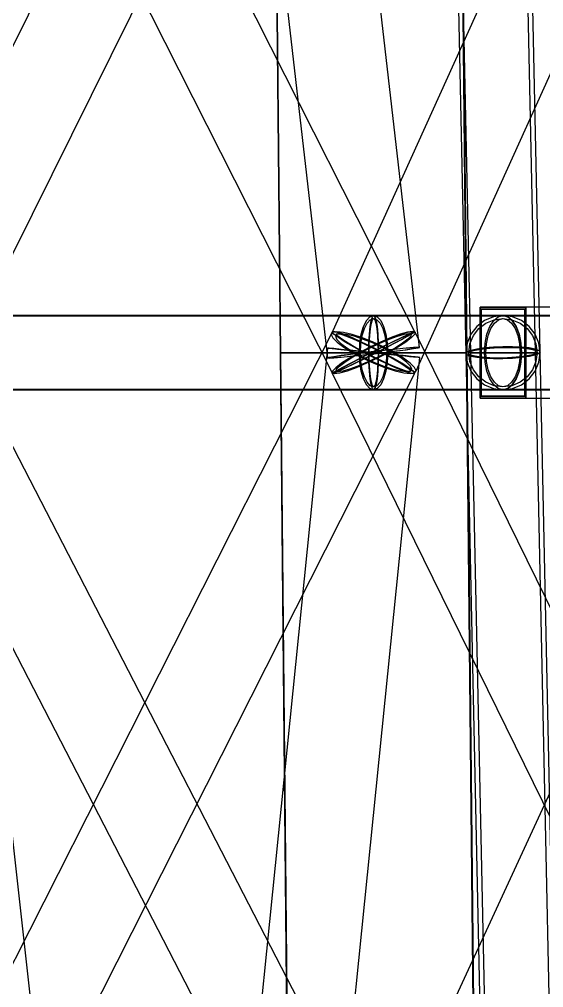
# Model space of a CAD drawing. Header units: millimetres. Extents: x -123812 to 252100, y -3000 to 639000.
# Drawn here: x 589 to 3463, y 471519 to 476827 of the extents above; entities that cross this region are included whole.
import ezdxf

# ---------------------------------------------------------------- set-up
doc = ezdxf.new("R2010")
doc.units = ezdxf.units.MM
doc.layers.add('D-STR-STRC', color=7, linetype='Continuous', lineweight=25)

msp = doc.modelspace()

# ---------------------------------------------------------------- linework, layer by layer
at = {"layer": 'D-STR-STRC'}
for points in [[(-252.3, 496971), (2278.3, 474971), (2286.9, 474970.4), (2312.1, 474971.9), (2352.2, 474975.2), (2404.5, 474980.3), (2465.4, 474986.7), (2530.7, 474994), (2596, 475001.7), (2656.8, 475009.3), (2709.1, 475016.2), (2749.2, 475022.1), (2774.4, 475026.5), (2783, 475029), (252.3, 497029)], [(2568.1, 496995.8), (3036.6, 474995.8), (3043.6, 474987.7), (3063.8, 474980.5), (3096.1, 474974.6), (3138.2, 474970.5), (3187.2, 474968.3), (3239.8, 474968.3), (3292.4, 474970.5), (3341.4, 474974.7), (3383.4, 474980.6), (3415.7, 474987.8), (3436, 474995.9), (3442.9, 475004.2), (2974.4, 497004.2)], [(2252.7, 480110.9), (-227.7, 475110.9), (-218.1, 475099.5), (-193.7, 475081.2), (-156.1, 475057.4), (-107.8, 475029.7), (-52.2, 475000), (7, 474970.3), (65.6, 474942.6), (119.9, 474918.8), (165.9, 474900.5), (200.6, 474889.1), (221.7, 474885.2), (227.7, 474889.1), (2708, 479889.1)], [(-226.2, 479885.2), (2304.5, 474885.2), (2315.8, 474889.1), (2341.7, 474900.5), (2380.5, 474918.8), (2429.6, 474942.6), (2485.6, 474970.3), (2544.6, 475000), (2602.7, 475029.7), (2655.8, 475057.4), (2700.5, 475081.2), (2733.5, 475099.5), (2752.8, 475110.9), (2756.9, 475114.8), (226.2, 480114.8)], [(4559.2, 480099.5), (2298.3, 475099.5), (2306.6, 475081.2), (2330.2, 475057.4), (2367.5, 475029.7), (2415.9, 475000), (2472.1, 474970.3), (2532.3, 474942.6), (2592.4, 474918.8), (2648.3, 474900.5), (2696.2, 474889.1), (2732.8, 474885.2), (2755.6, 474889.1), (2763.1, 474900.5), (5024.1, 479900.5)], [(0, 474796.8), (2530.7, 474796.8), (2537.5, 474803.7), (2543.9, 474824), (2549.4, 474856.3), (2553.6, 474898.4), (2556.3, 474947.4), (2557.2, 475000), (2556.3, 475052.6), (2553.6, 475101.6), (2549.4, 475143.7), (2543.9, 475176), (2537.5, 475196.3), (2530.7, 475203.2), (0, 475203.2)], [(0, 474796.8), (2530.7, 474796.8), (2537.5, 474803.7), (2543.9, 474824), (2549.4, 474856.3), (2553.6, 474898.4), (2556.3, 474947.4), (2557.2, 475000), (2556.3, 475052.6), (2553.6, 475101.6), (2549.4, 475143.7), (2543.9, 475176), (2537.5, 475196.3), (2530.7, 475203.2), (0, 475203.2)], [(0, 474796.8), (3239.8, 474796.8), (3266.1, 474803.7), (3290.6, 474824), (3311.6, 474856.3), (3327.8, 474898.4), (3337.9, 474947.4), (3341.4, 475000), (3337.9, 475052.6), (3327.8, 475101.6), (3311.6, 475143.7), (3290.6, 475176), (3266.1, 475196.3), (3239.8, 475203.2), (0, 475203.2)], [(0, 474796.8), (3239.8, 474796.8), (3266.1, 474803.7), (3290.6, 474824), (3311.6, 474856.3), (3327.8, 474898.4), (3337.9, 474947.4), (3341.4, 475000), (3337.9, 475052.6), (3327.8, 475101.6), (3311.6, 475143.7), (3290.6, 475176), (3266.1, 475196.3), (3239.8, 475203.2), (0, 475203.2)], [(4888.9, 475203.2), (2530.7, 475203.2), (2510.5, 475196.3), (2491.8, 475176), (2475.7, 475143.7), (2463.3, 475101.6), (2455.6, 475052.6), (2452.9, 475000), (2455.6, 474947.4), (2463.3, 474898.4), (2475.7, 474856.3), (2491.8, 474824), (2510.5, 474803.7), (2530.7, 474796.8), (4888.9, 474796.8)], [(4888.9, 475203.2), (2530.7, 475203.2), (2510.5, 475196.3), (2491.8, 475176), (2475.7, 475143.7), (2463.3, 475101.6), (2455.6, 475052.6), (2452.9, 475000), (2455.6, 474947.4), (2463.3, 474898.4), (2475.7, 474856.3), (2491.8, 474824), (2510.5, 474803.7), (2530.7, 474796.8), (4888.9, 474796.8)], [(226.8, 469887.3), (2757.4, 474887.3), (2747.9, 474899), (2723.5, 474917.5), (2686, 474941.7), (2637.9, 474969.8), (2582.5, 475000), (2523.6, 475030.2), (2465.1, 475058.3), (2411.1, 475082.5), (2365.3, 475101), (2330.7, 475112.7), (2309.8, 475116.7), (2303.9, 475112.7), (-226.8, 470112.7)], [(2806.3, 470116.7), (225.3, 475116.7), (213.9, 475112.7), (187.9, 475101), (149.2, 475082.5), (100.3, 475058.3), (44.5, 475030.2), (-14.3, 475000), (-72.1, 474969.8), (-125, 474941.7), (-169.4, 474917.5), (-202.2, 474899), (-221.3, 474887.3), (-225.3, 474883.3), (2355.7, 469883.3)], [(5213.7, 470112.7), (2758.2, 475112.7), (2745, 475116.7), (2717.1, 475112.7), (2676.6, 475101), (2626.1, 475082.5), (2569, 475058.3), (2509.4, 475030.2), (2451.2, 475000), (2398.5, 474969.8), (2354.7, 474941.7), (2323, 474917.5), (2305.4, 474899), (2303.1, 474887.3), (4758.5, 469887.3)], [(4657.2, 475101), (2349.3, 470101), (2357.7, 470082.5), (2381.2, 470058.3), (2418.3, 470030.2), (2466.6, 470000), (2522.6, 469969.8), (2582.6, 469941.7), (2642.5, 469917.5), (2698.2, 469899), (2746, 469887.3), (2782.4, 469883.3), (2805.2, 469887.3), (2812.7, 469899), (5120.6, 474899)], [(252.7, 449974.4), (2783.4, 474974.4), (2774.8, 474975.3), (2749.5, 474977.8), (2709.4, 474981.9), (2657, 474987.2), (2596.1, 474993.4), (2530.7, 475000), (2465.3, 475006.6), (2404.3, 475012.8), (2352, 475018.1), (2311.8, 475022.2), (2286.6, 475024.7), (2278, 475025.6), (-252.7, 450025.6)], [(3034.7, 450028.1), (252.4, 475028.1), (243.8, 475028.7), (218.6, 475027.4), (178.5, 475024.2), (126.2, 475019.4), (65.3, 475013.2), (0, 475006.2), (-65.3, 474998.7), (-126.2, 474991.3), (-178.5, 474984.5), (-218.6, 474978.8), (-243.8, 474974.5), (-252.4, 474971.9), (2529.9, 449971.9)], [(3975.3, 450004.2), (3442.9, 475004.2), (3436, 475012.5), (3415.7, 475019.9), (3383.4, 475025.9), (3341.4, 475030.2), (3292.4, 475032.5), (3239.8, 475032.5), (3187.2, 475030.3), (3138.2, 475026), (3096.1, 475020), (3063.8, 475012.6), (3043.6, 475004.3), (3036.6, 474995.8), (3569, 449995.8)]]:
    msp.add_lwpolyline(points, dxfattribs=at)
for points in [[(2593.5, 497000), (3062, 475000), (3417.6, 475000), (2949.1, 497000)], [(2593.5, 497000), (3062, 475000), (3417.6, 475000), (2949.1, 497000)], [(1968.4, 480000), (2017.6, 475000), (3043.8, 475000), (2992.3, 480000)], [(1970.8, 480000), (2020.6, 475000), (3040.7, 475000), (2989.9, 480000)], [(3114.8, 474750), (7511, 474750), (7511, 475250), (3114.8, 475250)], [(3364.8, 475250), (3114.8, 475250), (3114.8, 474750), (3364.8, 474750)], [(3114.8, 474750), (7511, 474750), (7511, 475250), (3114.8, 475250)], [(3114.8, 475250), (3364.8, 475250), (3364.8, 474750), (3114.8, 474750)], [(3358.8, 475238), (3120.8, 475238), (3120.8, 474762), (3358.8, 474762)], [(3120.8, 475238), (3358.8, 475238), (3358.8, 474762), (3120.8, 474762)], [(-51.8, 474800), (4316, 474800), (4316, 475200), (-51.8, 475200)], [(-51.8, 474800), (4316, 474800), (4316, 475200), (-51.8, 475200)], [(2608.4, 475000), (2605.8, 474947.4), (2598, 474898.4), (2585.7, 474856.3), (2569.6, 474824), (2550.8, 474803.7), (2530.7, 474796.8), (2510.5, 474803.7), (2491.8, 474824), (2475.7, 474856.3), (2463.3, 474898.4), (2455.6, 474947.4), (2452.9, 475000), (2455.6, 475052.6), (2463.3, 475101.6), (2475.7, 475143.7), (2491.8, 475176), (2510.5, 475196.3), (2530.7, 475203.2), (2550.8, 475196.3), (2569.6, 475176), (2585.7, 475143.7), (2598, 475101.6), (2605.8, 475052.6)], [(2608.4, 475000), (2605.8, 474947.4), (2598, 474898.4), (2585.7, 474856.3), (2569.6, 474824), (2550.8, 474803.7), (2530.7, 474796.8), (2510.5, 474803.7), (2491.8, 474824), (2475.7, 474856.3), (2463.3, 474898.4), (2455.6, 474947.4), (2452.9, 475000), (2455.6, 475052.6), (2463.3, 475101.6), (2475.7, 475143.7), (2491.8, 475176), (2510.5, 475196.3), (2530.7, 475203.2), (2550.8, 475196.3), (2569.6, 475176), (2585.7, 475143.7), (2598, 475101.6), (2605.8, 475052.6)], [(2602.3, 475000), (2599.9, 474951.5), (2592.7, 474906.4), (2581.3, 474867.6), (2566.5, 474837.9), (2549.2, 474819.2), (2530.7, 474812.8), (2512.1, 474819.2), (2494.9, 474837.9), (2480, 474867.6), (2468.6, 474906.4), (2461.5, 474951.5), (2459, 475000), (2461.5, 475048.5), (2468.6, 475093.6), (2480, 475132.4), (2494.9, 475162.1), (2512.1, 475180.8), (2530.7, 475187.2), (2549.2, 475180.8), (2566.5, 475162.1), (2581.3, 475132.4), (2592.7, 475093.6), (2599.9, 475048.5)], [(2602.3, 475000), (2599.9, 474951.5), (2592.7, 474906.4), (2581.3, 474867.6), (2566.5, 474837.9), (2549.2, 474819.2), (2530.7, 474812.8), (2512.1, 474819.2), (2494.9, 474837.9), (2480, 474867.6), (2468.6, 474906.4), (2461.5, 474951.5), (2459, 475000), (2461.5, 475048.5), (2468.6, 475093.6), (2480, 475132.4), (2494.9, 475162.1), (2512.1, 475180.8), (2530.7, 475187.2), (2549.2, 475180.8), (2566.5, 475162.1), (2581.3, 475132.4), (2592.7, 475093.6), (2599.9, 475048.5)], [(2557.2, 475000), (2556.3, 474947.4), (2553.6, 474898.4), (2549.4, 474856.3), (2543.9, 474824), (2537.5, 474803.7), (2530.7, 474796.8), (2523.8, 474803.7), (2517.4, 474824), (2511.9, 474856.3), (2507.7, 474898.4), (2505.1, 474947.4), (2504.2, 475000), (2505.1, 475052.6), (2507.7, 475101.6), (2511.9, 475143.7), (2517.4, 475176), (2523.8, 475196.3), (2530.7, 475203.2), (2537.5, 475196.3), (2543.9, 475176), (2549.4, 475143.7), (2553.6, 475101.6), (2556.3, 475052.6)], [(2557.2, 475000), (2556.3, 474947.4), (2553.6, 474898.4), (2549.4, 474856.3), (2543.9, 474824), (2537.5, 474803.7), (2530.7, 474796.8), (2523.8, 474803.7), (2517.4, 474824), (2511.9, 474856.3), (2507.7, 474898.4), (2505.1, 474947.4), (2504.2, 475000), (2505.1, 475052.6), (2507.7, 475101.6), (2511.9, 475143.7), (2517.4, 475176), (2523.8, 475196.3), (2530.7, 475203.2), (2537.5, 475196.3), (2543.9, 475176), (2549.4, 475143.7), (2553.6, 475101.6), (2556.3, 475052.6)], [(2555.1, 475000), (2554.3, 474951.5), (2551.8, 474906.4), (2548, 474867.6), (2542.9, 474837.9), (2537, 474819.2), (2530.7, 474812.8), (2524.4, 474819.2), (2518.5, 474837.9), (2513.4, 474867.6), (2509.5, 474906.4), (2507.1, 474951.5), (2506.2, 475000), (2507.1, 475048.5), (2509.5, 475093.6), (2513.4, 475132.4), (2518.5, 475162.1), (2524.4, 475180.8), (2530.7, 475187.2), (2537, 475180.8), (2542.9, 475162.1), (2548, 475132.4), (2551.8, 475093.6), (2554.3, 475048.5)], [(2555.1, 475000), (2554.3, 474951.5), (2551.8, 474906.4), (2548, 474867.6), (2542.9, 474837.9), (2537, 474819.2), (2530.7, 474812.8), (2524.4, 474819.2), (2518.5, 474837.9), (2513.4, 474867.6), (2509.5, 474906.4), (2507.1, 474951.5), (2506.2, 475000), (2507.1, 475048.5), (2509.5, 475093.6), (2513.4, 475132.4), (2518.5, 475162.1), (2524.4, 475180.8), (2530.7, 475187.2), (2537, 475180.8), (2542.9, 475162.1), (2548, 475132.4), (2551.8, 475093.6), (2554.3, 475048.5)], [(3036.6, 475000), (3043.5, 474947.4), (3063.8, 474898.4), (3096.1, 474856.3), (3138.2, 474824), (3187.2, 474803.7), (3239.8, 474796.8), (3292.4, 474803.7), (3341.4, 474824), (3383.5, 474856.3), (3415.8, 474898.4), (3436.1, 474947.4), (3443, 475000), (3436.1, 475052.6), (3415.8, 475101.6), (3383.5, 475143.7), (3341.4, 475176), (3292.4, 475196.3), (3239.8, 475203.2), (3187.2, 475196.3), (3138.2, 475176), (3096.1, 475143.7), (3063.8, 475101.6), (3043.5, 475052.6)], [(3427, 475000), (3420.6, 474951.5), (3401.9, 474906.4), (3372.2, 474867.6), (3333.4, 474837.9), (3288.2, 474819.2), (3239.8, 474812.8), (3191.3, 474819.2), (3146.2, 474837.9), (3107.4, 474867.6), (3077.7, 474906.4), (3059, 474951.5), (3052.6, 475000), (3059, 475048.5), (3077.7, 475093.6), (3107.4, 475132.4), (3146.2, 475162.1), (3191.3, 475180.8), (3239.8, 475187.2), (3288.2, 475180.8), (3333.4, 475162.1), (3372.2, 475132.4), (3401.9, 475093.6), (3420.6, 475048.5)], [(3341.4, 475000), (3337.9, 474947.4), (3327.8, 474898.4), (3311.6, 474856.3), (3290.6, 474824), (3266.1, 474803.7), (3239.8, 474796.8), (3213.5, 474803.7), (3189, 474824), (3167.9, 474856.3), (3151.8, 474898.4), (3141.6, 474947.4), (3138.2, 475000), (3141.6, 475052.6), (3151.8, 475101.6), (3167.9, 475143.7), (3189, 475176), (3213.5, 475196.3), (3239.8, 475203.2), (3266.1, 475196.3), (3290.6, 475176), (3311.6, 475143.7), (3327.8, 475101.6), (3337.9, 475052.6)], [(3341.4, 475000), (3337.9, 474947.4), (3327.8, 474898.4), (3311.6, 474856.3), (3290.6, 474824), (3266.1, 474803.7), (3239.8, 474796.8), (3213.5, 474803.7), (3189, 474824), (3167.9, 474856.3), (3151.8, 474898.4), (3141.6, 474947.4), (3138.2, 475000), (3141.6, 475052.6), (3151.8, 475101.6), (3167.9, 475143.7), (3189, 475176), (3213.5, 475196.3), (3239.8, 475203.2), (3266.1, 475196.3), (3290.6, 475176), (3311.6, 475143.7), (3327.8, 475101.6), (3337.9, 475052.6)], [(3333.4, 475000), (3330.2, 474951.5), (3320.8, 474906.4), (3306, 474867.6), (3286.6, 474837.9), (3264, 474819.2), (3239.8, 474812.8), (3215.6, 474819.2), (3193, 474837.9), (3173.6, 474867.6), (3158.7, 474906.4), (3149.4, 474951.5), (3146.2, 475000), (3149.4, 475048.5), (3158.7, 475093.6), (3173.6, 475132.4), (3193, 475162.1), (3215.6, 475180.8), (3239.8, 475187.2), (3264, 475180.8), (3286.6, 475162.1), (3306, 475132.4), (3320.8, 475093.6), (3330.2, 475048.5)], [(3333.4, 475000), (3330.2, 474951.5), (3320.8, 474906.4), (3306, 474867.6), (3286.6, 474837.9), (3264, 474819.2), (3239.8, 474812.8), (3215.6, 474819.2), (3193, 474837.9), (3173.6, 474867.6), (3158.7, 474906.4), (3149.4, 474951.5), (3146.2, 475000), (3149.4, 475048.5), (3158.7, 475093.6), (3173.6, 475132.4), (3193, 475162.1), (3215.6, 475180.8), (3239.8, 475187.2), (3264, 475180.8), (3286.6, 475162.1), (3306, 475132.4), (3320.8, 475093.6), (3330.2, 475048.5)], [(2610.1, 475000), (2551.9, 474969.8), (2492.3, 474941.7), (2435.3, 474917.5), (2384.8, 474899), (2344.2, 474887.3), (2316.4, 474883.3), (2303.1, 474887.3), (2305.4, 474899), (2323, 474917.5), (2354.7, 474941.7), (2398.5, 474969.8), (2451.2, 475000), (2509.4, 475030.2), (2569, 475058.3), (2626.1, 475082.5), (2676.6, 475101), (2717.1, 475112.7), (2745, 475116.7), (2758.2, 475112.7), (2756, 475101), (2738.4, 475082.5), (2706.6, 475058.3), (2662.9, 475030.2)], [(2582.5, 475000), (2637.9, 474969.8), (2686, 474941.7), (2723.5, 474917.5), (2747.9, 474899), (2757.4, 474887.3), (2751.6, 474883.3), (2730.6, 474887.3), (2696, 474899), (2650.2, 474917.5), (2596.2, 474941.7), (2537.8, 474969.8), (2478.8, 475000), (2423.4, 475030.2), (2375.3, 475058.3), (2337.8, 475082.5), (2313.5, 475101), (2303.9, 475112.7), (2309.8, 475116.7), (2330.7, 475112.7), (2365.3, 475101), (2411.1, 475082.5), (2465.1, 475058.3), (2523.6, 475030.2)], [(2415.9, 475000), (2472.1, 474970.3), (2532.3, 474942.6), (2592.4, 474918.8), (2648.3, 474900.5), (2696.2, 474889.1), (2732.8, 474885.2), (2755.6, 474889.1), (2763.1, 474900.5), (2754.7, 474918.8), (2731.1, 474942.6), (2693.8, 474970.3), (2645.4, 475000), (2589.2, 475029.7), (2529, 475057.4), (2468.9, 475081.2), (2413, 475099.5), (2365.2, 475110.9), (2328.6, 475114.8), (2305.7, 475110.9), (2298.3, 475099.5), (2306.6, 475081.2), (2330.2, 475057.4), (2367.5, 475029.7)], [(2516.8, 475000), (2458.7, 474970.3), (2405.5, 474942.6), (2360.9, 474918.8), (2327.8, 474900.5), (2308.6, 474889.1), (2304.5, 474885.2), (2315.8, 474889.1), (2341.7, 474900.5), (2380.5, 474918.8), (2429.6, 474942.6), (2485.6, 474970.3), (2544.6, 475000), (2602.7, 475029.7), (2655.8, 475057.4), (2700.5, 475081.2), (2733.5, 475099.5), (2752.8, 475110.9), (2756.9, 475114.8), (2745.6, 475110.9), (2719.6, 475099.5), (2680.8, 475081.2), (2631.7, 475057.4), (2575.8, 475029.7)], [(2427.2, 475000), (2477.9, 474973.2), (2532.2, 474948.2), (2586.4, 474926.8), (2636.7, 474910.3), (2679.9, 474900), (2712.9, 474896.5), (2733.5, 474900), (2740.2, 474910.3), (2732.7, 474926.8), (2711.4, 474948.2), (2677.8, 474973.2), (2634.1, 475000), (2583.5, 475026.8), (2529.2, 475051.8), (2475, 475073.2), (2424.6, 475089.7), (2381.4, 475100), (2348.5, 475103.5), (2327.9, 475100), (2321.1, 475089.7), (2328.7, 475073.2), (2350, 475051.8), (2383.6, 475026.8)], [(2602.3, 475000), (2549.8, 474972.8), (2496.1, 474947.4), (2444.7, 474925.6), (2399.1, 474908.9), (2362.6, 474898.4), (2337.5, 474894.8), (2325.5, 474898.4), (2327.5, 474908.9), (2343.4, 474925.6), (2372, 474947.4), (2411.5, 474972.8), (2459.1, 475000), (2511.5, 475027.2), (2565.3, 475052.6), (2616.7, 475074.4), (2662.2, 475091.1), (2698.8, 475101.6), (2723.9, 475105.2), (2735.8, 475101.6), (2733.8, 475091.1), (2717.9, 475074.4), (2689.3, 475052.6), (2649.9, 475027.2)], [(2577.4, 475000), (2627.4, 474972.8), (2670.7, 474947.4), (2704.5, 474925.6), (2726.5, 474908.9), (2735.1, 474898.4), (2729.8, 474894.8), (2710.9, 474898.4), (2679.8, 474908.9), (2638.4, 474925.6), (2589.8, 474947.4), (2537.1, 474972.8), (2483.9, 475000), (2434, 475027.2), (2390.6, 475052.6), (2356.8, 475074.4), (2334.8, 475091.1), (2326.2, 475101.6), (2331.5, 475105.2), (2350.4, 475101.6), (2381.6, 475091.1), (2422.9, 475074.4), (2471.6, 475052.6), (2524.3, 475027.2)], [(2518.1, 475000), (2465.8, 474973.2), (2417.8, 474948.2), (2377.6, 474926.8), (2347.8, 474910.3), (2330.4, 474900), (2326.7, 474896.5), (2336.9, 474900), (2360.3, 474910.3), (2395.3, 474926.8), (2439.6, 474948.2), (2490, 474973.2), (2543.2, 475000), (2595.6, 475026.8), (2643.5, 475051.8), (2683.8, 475073.2), (2713.6, 475089.7), (2730.9, 475100), (2734.6, 475103.5), (2724.4, 475100), (2701, 475089.7), (2666, 475073.2), (2621.8, 475051.8), (2571.4, 475026.8)], [(2530.7, 475000), (2465.3, 475006.6), (2404.3, 475012.8), (2352, 475018.1), (2311.8, 475022.2), (2286.6, 475024.7), (2278, 475025.6), (2286.6, 475024.7), (2311.8, 475022.2), (2352, 475018.1), (2404.3, 475012.8), (2465.3, 475006.6), (2530.7, 475000), (2596.1, 474993.4), (2657, 474987.2), (2709.4, 474981.9), (2749.5, 474977.8), (2774.8, 474975.3), (2783.4, 474974.4), (2774.8, 474975.3), (2749.5, 474977.8), (2709.4, 474981.9), (2657, 474987.2), (2596.1, 474993.4)], [(2530.7, 475006), (2465.4, 474998.3), (2404.5, 474990.7), (2352.2, 474983.8), (2312.1, 474977.9), (2286.9, 474973.5), (2278.3, 474971), (2286.9, 474970.4), (2312.1, 474971.9), (2352.2, 474975.2), (2404.5, 474980.3), (2465.4, 474986.7), (2530.7, 474994), (2596, 475001.7), (2656.8, 475009.3), (2709.1, 475016.2), (2749.2, 475022.1), (2774.4, 475026.5), (2783, 475029), (2774.4, 475029.6), (2749.2, 475028.1), (2709.1, 475024.8), (2656.8, 475019.7), (2596, 475013.3)], [(2530.7, 475000), (2471.7, 475006), (2416.8, 475011.5), (2369.6, 475016.3), (2333.4, 475020), (2310.6, 475022.3), (2302.8, 475023.1), (2310.6, 475022.3), (2333.4, 475020), (2369.6, 475016.3), (2416.8, 475011.5), (2471.7, 475006), (2530.7, 475000), (2589.6, 474994), (2644.6, 474988.5), (2691.8, 474983.7), (2728, 474980), (2750.7, 474977.7), (2758.5, 474976.9), (2750.7, 474977.7), (2728, 474980), (2691.8, 474983.7), (2644.6, 474988.5), (2589.6, 474994)], [(2530.7, 475005.4), (2471.8, 474998.5), (2416.9, 474991.6), (2369.8, 474985.3), (2333.7, 474980.1), (2310.9, 474976.1), (2303.2, 474973.8), (2310.9, 474973.3), (2333.7, 474974.6), (2369.8, 474977.7), (2416.9, 474982.2), (2471.8, 474988), (2530.7, 474994.6), (2589.6, 475001.5), (2644.4, 475008.4), (2691.5, 475014.7), (2727.7, 475019.9), (2750.4, 475023.9), (2758.2, 475026.2), (2750.4, 475026.7), (2727.7, 475025.4), (2691.5, 475022.3), (2644.4, 475017.8), (2589.6, 475012)], [(3239.8, 474967.5), (3187.2, 474967.5), (3138.2, 474969.8), (3096.1, 474974.1), (3063.8, 474980.1), (3043.6, 474987.5), (3036.6, 474995.8), (3043.6, 475004.3), (3063.8, 475012.6), (3096.1, 475020), (3138.2, 475026), (3187.2, 475030.3), (3239.8, 475032.5), (3292.4, 475032.5), (3341.4, 475030.2), (3383.4, 475025.9), (3415.7, 475019.9), (3436, 475012.5), (3442.9, 475004.2), (3436, 474995.7), (3415.7, 474987.4), (3383.4, 474980), (3341.4, 474974), (3292.4, 474969.7)], [(3239.8, 474968.3), (3187.2, 474968.3), (3138.2, 474970.5), (3096.1, 474974.6), (3063.8, 474980.5), (3043.6, 474987.7), (3036.6, 474995.8), (3043.6, 475004.1), (3063.8, 475012.2), (3096.1, 475019.4), (3138.2, 475025.3), (3187.2, 475029.5), (3239.8, 475031.7), (3292.4, 475031.7), (3341.4, 475029.5), (3383.4, 475025.4), (3415.7, 475019.5), (3436, 475012.3), (3442.9, 475004.2), (3436, 474995.9), (3415.7, 474987.8), (3383.4, 474980.6), (3341.4, 474974.7), (3292.4, 474970.5)], [(3239.8, 474970.1), (3191.3, 474970.1), (3146.2, 474972.1), (3107.4, 474976.1), (3077.7, 474981.7), (3059, 474988.5), (3052.6, 474996.1), (3059, 475004), (3077.7, 475011.6), (3107.4, 475018.4), (3146.2, 475024), (3191.3, 475027.9), (3239.8, 475029.9), (3288.2, 475029.9), (3333.4, 475027.9), (3372.1, 475023.9), (3401.9, 475018.3), (3420.6, 475011.5), (3426.9, 475003.9), (3420.6, 474996), (3401.9, 474988.4), (3372.1, 474981.6), (3333.4, 474976), (3288.2, 474972.1)], [(3239.8, 474970.8), (3191.3, 474970.8), (3146.2, 474972.8), (3107.4, 474976.6), (3077.7, 474982), (3059, 474988.7), (3052.6, 474996.1), (3059, 475003.8), (3077.7, 475011.2), (3107.4, 475017.9), (3146.2, 475023.3), (3191.3, 475027.2), (3239.8, 475029.2), (3288.2, 475029.2), (3333.4, 475027.2), (3372.1, 475023.4), (3401.9, 475018), (3420.6, 475011.3), (3426.9, 475003.9), (3420.6, 474996.2), (3401.9, 474988.8), (3372.1, 474982.1), (3333.4, 474976.7), (3288.2, 474972.8)], [(2017.6, 475000), (2066.8, 470000), (3095.2, 470000), (3043.8, 475000)], [(3043.8, 475000), (3026.3, 475000), (2975, 475000), (2893.5, 475000), (2787.2, 475000), (2663.5, 475000), (2530.7, 475000), (2397.9, 475000), (2274.1, 475000), (2167.9, 475000), (2086.3, 475000), (2035.1, 475000), (2017.6, 475000), (2035.1, 475000), (2086.3, 475000), (2167.9, 475000), (2274.1, 475000), (2397.9, 475000), (2530.7, 475000), (2663.5, 475000), (2787.2, 475000), (2893.5, 475000), (2975, 475000), (3026.3, 475000)], [(3043.8, 475000), (3026.3, 475000), (2975, 475000), (2893.5, 475000), (2787.2, 475000), (2663.5, 475000), (2530.7, 475000), (2397.9, 475000), (2274.1, 475000), (2167.9, 475000), (2086.3, 475000), (2035.1, 475000), (2017.6, 475000), (2035.1, 475000), (2086.3, 475000), (2167.9, 475000), (2274.1, 475000), (2397.9, 475000), (2530.7, 475000), (2663.5, 475000), (2787.2, 475000), (2893.5, 475000), (2975, 475000), (3026.3, 475000)], [(2020.6, 475000), (2070.5, 470000), (3091.5, 470000), (3040.7, 475000)], [(3040.7, 475000), (3023.4, 475000), (2972.4, 475000), (2891.3, 475000), (2785.7, 475000), (2662.7, 475000), (2530.7, 475000), (2398.7, 475000), (2275.6, 475000), (2170, 475000), (2088.9, 475000), (2038, 475000), (2020.6, 475000), (2038, 475000), (2088.9, 475000), (2170, 475000), (2275.6, 475000), (2398.7, 475000), (2530.7, 475000), (2662.7, 475000), (2785.7, 475000), (2891.3, 475000), (2972.4, 475000), (3023.4, 475000)], [(2982, 475000), (2966.6, 475000), (2921.5, 475000), (2849.8, 475000), (2756.3, 475000), (2647.5, 475000), (2530.7, 475000), (2413.9, 475000), (2305, 475000), (2211.6, 475000), (2139.8, 475000), (2094.7, 475000), (2079.4, 475000), (2094.7, 475000), (2139.8, 475000), (2211.6, 475000), (2305, 475000), (2413.9, 475000), (2530.7, 475000), (2647.5, 475000), (2756.3, 475000), (2849.8, 475000), (2921.5, 475000), (2966.6, 475000)], [(2982, 475000), (2966.6, 475000), (2921.5, 475000), (2849.8, 475000), (2756.3, 475000), (2647.5, 475000), (2530.7, 475000), (2413.9, 475000), (2305, 475000), (2211.6, 475000), (2139.8, 475000), (2094.7, 475000), (2079.4, 475000), (2094.7, 475000), (2139.8, 475000), (2211.6, 475000), (2305, 475000), (2413.9, 475000), (2530.7, 475000), (2647.5, 475000), (2756.3, 475000), (2849.8, 475000), (2921.5, 475000), (2966.6, 475000)], [(3062, 475000), (3594.4, 450000), (3950, 450000), (3417.6, 475000)], [(3417.6, 475000), (3411.5, 475000), (3393.8, 475000), (3365.5, 475000), (3328.7, 475000), (3285.8, 475000), (3239.8, 475000), (3193.8, 475000), (3150.9, 475000), (3114.1, 475000), (3085.8, 475000), (3068, 475000), (3062, 475000), (3068, 475000), (3085.8, 475000), (3114.1, 475000), (3150.9, 475000), (3193.8, 475000), (3239.8, 475000), (3285.8, 475000), (3328.7, 475000), (3365.5, 475000), (3393.8, 475000), (3411.5, 475000)], [(3062, 475000), (3594.4, 450000), (3950, 450000), (3417.6, 475000)], [(3417.6, 475000), (3411.5, 475000), (3393.8, 475000), (3365.5, 475000), (3328.7, 475000), (3285.8, 475000), (3239.8, 475000), (3193.8, 475000), (3150.9, 475000), (3114.1, 475000), (3085.8, 475000), (3068, 475000), (3062, 475000), (3068, 475000), (3085.8, 475000), (3114.1, 475000), (3150.9, 475000), (3193.8, 475000), (3239.8, 475000), (3285.8, 475000), (3328.7, 475000), (3365.5, 475000), (3393.8, 475000), (3411.5, 475000)]]:
    msp.add_lwpolyline(points, close=True, dxfattribs=at)

doc.saveas('drawing.dxf')
